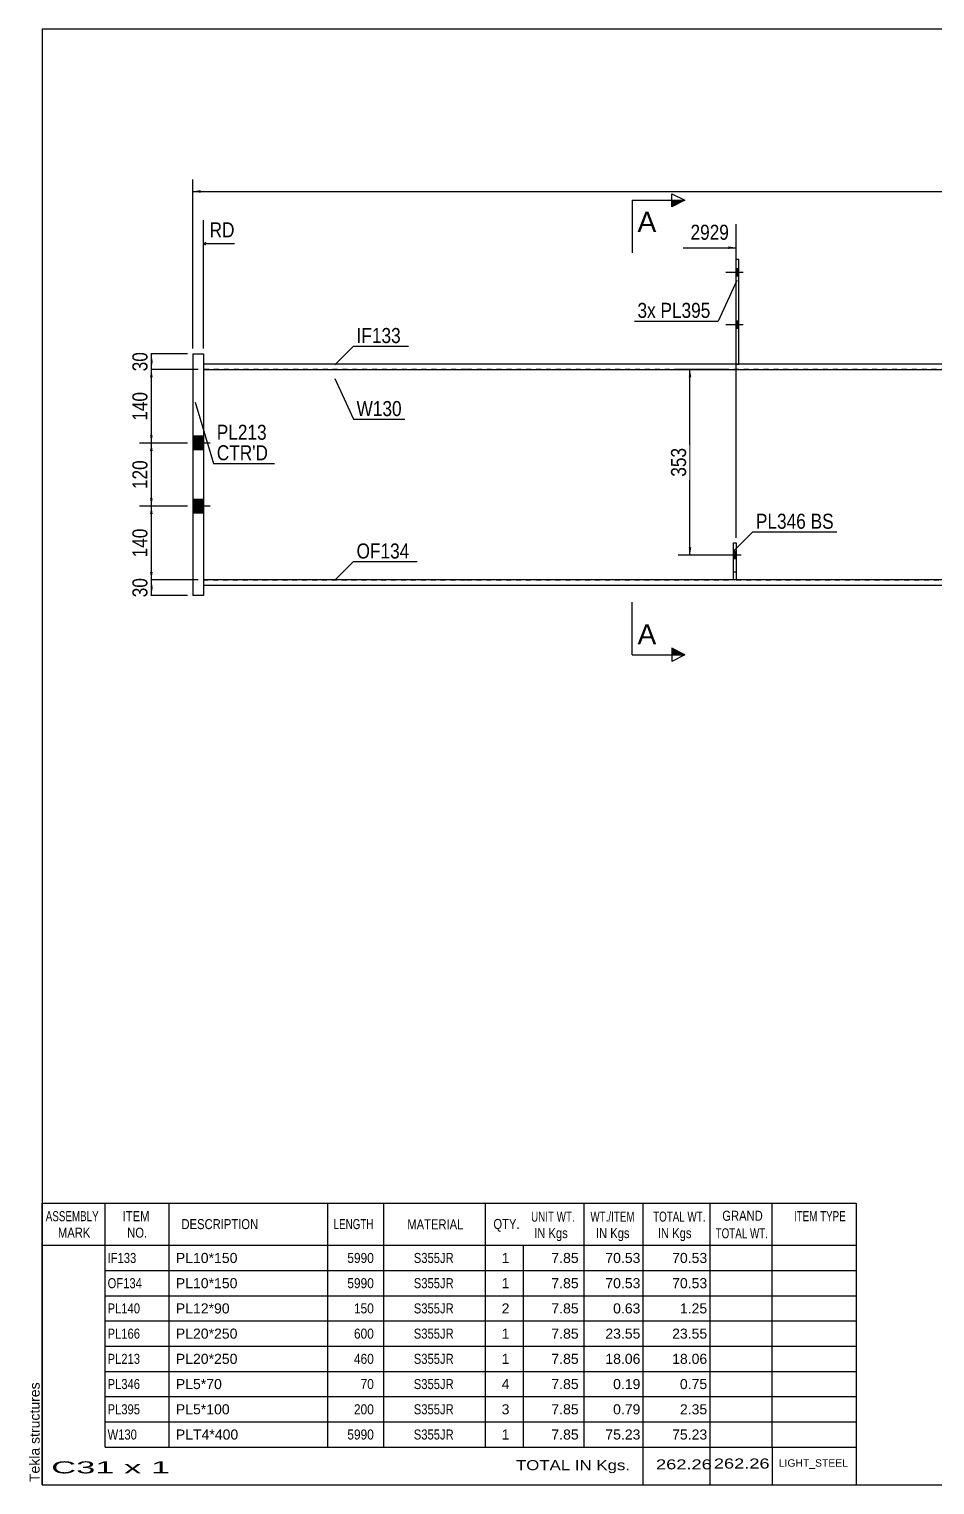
# Model space of a CAD drawing. Header units: millimetres. Extents: x -333 to 70, y -172 to 105.
# Drawn here: x -332.7 to -160.3, y -172.2 to 104.8 of the extents above; entities that cross this region are included whole.
import ezdxf

# ---------------------------------------------------------------- set-up
doc = ezdxf.new("R2010")
doc.units = ezdxf.units.MM
doc.linetypes.add('DXK_LINE_DOT1', pattern=[1.8814, 0.9407, -0.9407])
doc.linetypes.add('DXK_LINE_DOT2', pattern=[3.9198, 1.9599, -1.9599])
doc.styles.add('Arial', font='ARIAL.TTF', dxfattribs={"height": 0.2})
doc.styles.add('Arial Narrow', font='ARIALN.TTF', dxfattribs={"height": 0.2})

# ---------------------------------------------------------------- blocks, each defined once
blk = doc.blocks.new('Unknown-624481836-5714')
at = {"color": 5, "linetype": 'Continuous'}
for p, q in [((69.86, 104.79), (-330.14, 104.79)), ((-330.14, 104.79), (-330.14, -172.21)), ((69.86, -172.21), (69.86, 104.79)), ((-330.14, -172.21), (69.86, -172.21))]:
    blk.add_line(p, q, dxfattribs=at)
at = {"color": 174, "linetype": 'Continuous', "style": 'Arial'}
blk.add_text('Tekla structures', height=1.9102, rotation=90, dxfattribs=at).set_placement((-330.64, -171.71))
blk = doc.blocks.new('Part-624481836-4827 - 4772')
at = {"color": 2, "linetype": 'Continuous'}
for p, q in [((-249.5, 41), (-299.5, 41)), ((-299.5, 40), (-249.5, 40)), ((-146.8, 41), (-249.4, 41)), ((-249.4, 40), (-146.8, 40)), ((-44.45, 41), (-146.7, 41)), ((-146.7, 40), (-44.45, 40)), ((23, 41), (-44.35, 41)), ((-44.35, 40), (23, 40))]:
    blk.add_line(p, q, dxfattribs=at)
at = {"color": 7, "linetype": 'DXK_LINE_DOT1'}
for p, q in [((-299.5, 41), (-299.5, 40)), ((23, 40), (23, 41))]:
    blk.add_line(p, q, dxfattribs=at)
blk = doc.blocks.new('Part-624481836-4819 - 4772')
at = {"color": 2, "linetype": 'Continuous'}
for p, q in [((-249.5, 0), (-299.5, 0)), ((-146.8, 0), (-249.4, 0)), ((-44.45, 0), (-146.7, 0)), ((23, 0), (-44.35, 0)), ((-299.5, -1), (-249.5, -1)), ((-249.4, -1), (-146.8, -1)), ((-146.7, -1), (-44.45, -1)), ((-44.35, -1), (23, -1))]:
    blk.add_line(p, q, dxfattribs=at)
at = {"color": 7, "linetype": 'DXK_LINE_DOT1'}
for p, q in [((-299.5, 0), (-299.5, -1)), ((23, -1), (23, 0))]:
    blk.add_line(p, q, dxfattribs=at)
blk = doc.blocks.new('Part-624481836-4828 - 4772')
at = {"color": 2, "linetype": 'Continuous'}
for p, q in [((-301.5, 43), (-299.5, 43)), ((-301.5, 43), (-301.5, -3)), ((-299.5, 43), (-299.5, -3)), ((-299.5, -3), (-301.5, -3))]:
    blk.add_line(p, q, dxfattribs=at)
blk = doc.blocks.new('Part-624481836-4837 - 4772')
at = {"color": 2, "linetype": 'Continuous'}
for p, q in [((-198.1, 41), (-198.1, 61)), ((-198.1, 61), (-197.6, 61)), ((-197.6, 41), (-197.6, 61))]:
    blk.add_line(p, q, dxfattribs=at)
at = {"color": 7, "linetype": 'DXK_LINE_DOT1'}
blk.add_line((-198.1, 41), (-197.6, 41), dxfattribs=at)
blk = doc.blocks.new('Part-624481836-4838 - 4772')
at = {"color": 7, "linetype": 'DXK_LINE_DOT1'}
for p, q in [((-198.6, 0), (-198.6, 7)), ((-198.6, 7), (-198.1, 7)), ((-198.1, 7), (-198.1, 0)), ((-198.6, 1.5), (-198.1, 1.5)), ((-198.1, 0), (-198.6, 0))]:
    blk.add_line(p, q, dxfattribs=at)
blk = doc.blocks.new('Part-624481836-4841 - 4772')
at = {"color": 2, "linetype": 'Continuous'}
for p, q in [((-198.6, 0), (-198.6, 7)), ((-198.6, 7), (-198.1, 7)), ((-198.1, 7), (-198.1, 0))]:
    blk.add_line(p, q, dxfattribs=at)
blk = doc.blocks.new('Part-624481836-4844 - 4772')
at = {"color": 7, "linetype": 'DXK_LINE_DOT1'}
for p, q in [((-249.5, 40), (-299.5, 40)), ((-299.5, 40), (-299.5, 0)), ((-146.8, 40), (-249.4, 40)), ((-44.45, 40), (-146.7, 40)), ((23, 40), (-44.35, 40)), ((23, 0), (23, 40)), ((-299.5, 0), (-249.5, 0)), ((-249.4, 0), (-198.6, 0)), ((-198.1, 0), (-146.8, 0)), ((-146.7, 0), (-44.45, 0)), ((-44.35, 0), (6.45, 0)), ((6.95, 0), (23, 0))]:
    blk.add_line(p, q, dxfattribs=at)
blk = doc.blocks.new('Bolt-624481836-4848 - 4772')
at = {"linetype": 'Continuous'}
for points in [[(-299.5, 24.7), (-299.5, 27.3), (-301.5, 27.3), (-301.5, 24.7)], [(-299.5, 24.7), (-299.5, 27.3), (-301.5, 27.3), (-301.5, 24.7)], [(-299.5, 12.7), (-299.5, 15.3), (-301.5, 15.3), (-301.5, 12.7)], [(-299.5, 12.7), (-299.5, 15.3), (-301.5, 15.3), (-301.5, 12.7)]]:
    blk.add_hatch(color=3, dxfattribs=at).paths.add_polyline_path(points)
at = {"color": 3, "linetype": 'Continuous'}
for p, q in [((-299.5, 27.3), (-301.5, 27.3)), ((-299.5, 27.3), (-301.5, 27.3)), ((-298.2, 26), (-301.5, 26)), ((-298.2, 26), (-301.5, 26)), ((-299.5, 24.7), (-301.5, 24.7)), ((-299.5, 24.7), (-301.5, 24.7)), ((-299.5, 15.3), (-301.5, 15.3)), ((-299.5, 15.3), (-301.5, 15.3)), ((-298.2, 14), (-301.5, 14)), ((-298.2, 14), (-301.5, 14)), ((-299.5, 12.7), (-301.5, 12.7)), ((-299.5, 12.7), (-301.5, 12.7))]:
    blk.add_line(p, q, dxfattribs=at)
blk = doc.blocks.new('Bolt-624481836-4857 - 4772')
at = {"linetype": 'Continuous'}
for points in [[(-197.6, 57.8), (-197.6, 59.2), (-198.1, 59.2), (-198.1, 57.8)], [(-197.6, 57.8), (-197.6, 59.2), (-198.1, 59.2), (-198.1, 57.8)], [(-197.6, 47.8), (-197.6, 49.2), (-198.1, 49.2), (-198.1, 47.8)], [(-197.6, 47.8), (-197.6, 49.2), (-198.1, 49.2), (-198.1, 47.8)]]:
    blk.add_hatch(color=3, dxfattribs=at).paths.add_polyline_path(points)
at = {"color": 3, "linetype": 'Continuous'}
for p, q in [((-196.8, 58.5), (-200.1, 58.5)), ((-196.8, 58.5), (-200.1, 58.5)), ((-197.6, 59.2), (-198.1, 59.2)), ((-197.6, 59.2), (-198.1, 59.2)), ((-197.6, 57.8), (-198.1, 57.8)), ((-197.6, 57.8), (-198.1, 57.8)), ((-196.8, 48.5), (-200.1, 48.5)), ((-196.8, 48.5), (-200.1, 48.5)), ((-197.6, 49.2), (-198.1, 49.2)), ((-197.6, 49.2), (-198.1, 49.2)), ((-197.6, 47.8), (-198.1, 47.8)), ((-197.6, 47.8), (-198.1, 47.8))]:
    blk.add_line(p, q, dxfattribs=at)
blk = doc.blocks.new('Bolt-624481836-4858 - 4772')
at = {"color": 3, "linetype": 'DXK_LINE_DOT2'}
for p, q in [((-197.15, 4.7), (-200.45, 4.7)), ((-198.1, 5.4), (-198.6, 5.4)), ((-198.1, 4), (-198.6, 4))]:
    blk.add_line(p, q, dxfattribs=at)
blk = doc.blocks.new('Bolt-624481836-4861 - 4772')
at = {"linetype": 'Continuous'}
blk.add_hatch(color=3, dxfattribs=at).paths.add_polyline_path([(-198.1, 4), (-198.1, 5.4), (-198.6, 5.4), (-198.6, 4)])
at = {"color": 3, "linetype": 'Continuous'}
for p, q in [((-197.15, 4.7), (-200.45, 4.7)), ((-198.1, 5.4), (-198.6, 5.4)), ((-198.1, 4), (-198.6, 4))]:
    blk.add_line(p, q, dxfattribs=at)
blk = doc.blocks.new('StraightDimension-624481836-6478 - 4772')
at = {"linetype": 'Continuous'}
for points in [[(-309.64, 38.5), (-309.39, 40), (-309.14, 38.5)], [(-309.14, 27.5), (-309.39, 26), (-309.64, 27.5)]]:
    blk.add_hatch(color=7, dxfattribs=at).paths.add_polyline_path(points)
at = {"color": 7, "linetype": 'Continuous'}
for p, q in [((-300.5, 40), (-311.64, 40)), ((-309.39, 26), (-309.39, 40)), ((-302.5, 26), (-311.64, 26))]:
    blk.add_line(p, q, dxfattribs=at)
at = {"color": 0}
blk.add_wipeout([(-309.54, 36.34), (-313.74, 36.34), (-313.74, 29.66), (-309.54, 29.66)], dxfattribs=at)
at = {"color": 3, "style": 'Arial Narrow'}
blk.add_text('140', height=2.863, rotation=90.0002, dxfattribs=at).set_placement((-310.14, 30.26))
blk = doc.blocks.new('StraightDimension-624481836-6477 - 4772')
at = {"linetype": 'Continuous'}
for points in [[(-309.64, 41.5), (-309.39, 43), (-309.14, 41.5)], [(-309.14, 41.5), (-309.39, 40), (-309.64, 41.5)]]:
    blk.add_hatch(color=7, dxfattribs=at).paths.add_polyline_path(points)
at = {"color": 7, "linetype": 'Continuous'}
for p, q in [((-302.5, 43), (-311.64, 43)), ((-309.39, 40), (-309.39, 43)), ((-300.5, 40), (-311.64, 40))]:
    blk.add_line(p, q, dxfattribs=at)
at = {"color": 0}
blk.add_wipeout([(-309.54, 43.93), (-313.74, 43.93), (-313.74, 39.07), (-309.54, 39.07)], dxfattribs=at)
at = {"color": 3, "style": 'Arial Narrow'}
blk.add_text('30', height=2.863, rotation=90.0002, dxfattribs=at).set_placement((-310.14, 39.67))
blk = doc.blocks.new('StraightDimension-624481836-6479 - 4772')
at = {"linetype": 'Continuous'}
for points in [[(-309.64, 24.5), (-309.39, 26), (-309.14, 24.5)], [(-309.14, 15.5), (-309.39, 14), (-309.64, 15.5)]]:
    blk.add_hatch(color=7, dxfattribs=at).paths.add_polyline_path(points)
at = {"color": 7, "linetype": 'Continuous'}
for p, q in [((-302.5, 26), (-311.64, 26)), ((-309.39, 14), (-309.39, 26)), ((-302.5, 14), (-311.64, 14))]:
    blk.add_line(p, q, dxfattribs=at)
at = {"color": 0}
blk.add_wipeout([(-309.54, 23.34), (-313.74, 23.34), (-313.74, 16.66), (-309.54, 16.66)], dxfattribs=at)
at = {"color": 3, "style": 'Arial Narrow'}
blk.add_text('120', height=2.863, rotation=90.0002, dxfattribs=at).set_placement((-310.14, 17.26))
blk = doc.blocks.new('StraightDimension-624481836-6480 - 4772')
at = {"linetype": 'Continuous'}
for points in [[(-309.64, 12.5), (-309.39, 14), (-309.14, 12.5)], [(-309.14, 1.5), (-309.39, 0), (-309.64, 1.5)]]:
    blk.add_hatch(color=7, dxfattribs=at).paths.add_polyline_path(points)
at = {"color": 7, "linetype": 'Continuous'}
for p, q in [((-302.5, 14), (-311.64, 14)), ((-309.39, 0), (-309.39, 14)), ((-300.5, 0), (-311.64, 0))]:
    blk.add_line(p, q, dxfattribs=at)
at = {"color": 0}
blk.add_wipeout([(-309.54, 10.34), (-313.74, 10.34), (-313.74, 3.66), (-309.54, 3.66)], dxfattribs=at)
at = {"color": 3, "style": 'Arial Narrow'}
blk.add_text('140', height=2.863, rotation=90.0002, dxfattribs=at).set_placement((-310.14, 4.26))
blk = doc.blocks.new('StraightDimension-624481836-5742 - 4772')
at = {"linetype": 'Continuous'}
for points in [[(-300, 73.65), (-301.5, 73.9), (-300, 74.15)], [(23.5, 74.15), (25, 73.9), (23.5, 73.65)]]:
    blk.add_hatch(color=7, dxfattribs=at).paths.add_polyline_path(points)
at = {"color": 7, "linetype": 'Continuous'}
for p, q in [((-301.5, 44), (-301.5, 76.15)), ((25, 51), (25, 76.15)), ((-301.5, 73.9), (25, 73.9))]:
    blk.add_line(p, q, dxfattribs=at)
at = {"color": 0}
blk.add_wipeout([(-133.99, 74.05), (-133.99, 78.25), (-142.51, 78.25), (-142.51, 74.05)], dxfattribs=at)
at = {"color": 3, "style": 'Arial Narrow'}
blk.add_text('6030', height=2.863, dxfattribs=at).set_placement((-141.91, 74.65))
blk = doc.blocks.new('StraightDimension-624481836-6337 - 4772')
at = {"linetype": 'Continuous'}
for points in [[(-207.14, 38.5), (-206.89, 40), (-206.64, 38.5)], [(-206.64, 6.2), (-206.89, 4.7), (-207.14, 6.2)]]:
    blk.add_hatch(color=7, dxfattribs=at).paths.add_polyline_path(points)
at = {"color": 7, "linetype": 'Continuous'}
for p, q in [((-200.52, 40), (-209.14, 40)), ((-206.89, 4.7), (-206.89, 40)), ((-200.52, 4.7), (-209.14, 4.7))]:
    blk.add_line(p, q, dxfattribs=at)
at = {"color": 0}
blk.add_wipeout([(-207.04, 25.69), (-211.24, 25.69), (-211.24, 19.01), (-207.04, 19.01)], dxfattribs=at)
at = {"color": 3, "style": 'Arial Narrow'}
blk.add_text('353', height=2.863, rotation=90.0002, dxfattribs=at).set_placement((-207.64, 19.61))
blk = doc.blocks.new('StraightDimension-624481836-6481 - 4772')
at = {"linetype": 'Continuous'}
for points in [[(-309.64, -1.5), (-309.39, 0), (-309.14, -1.5)], [(-309.14, -1.5), (-309.39, -3), (-309.64, -1.5)]]:
    blk.add_hatch(color=7, dxfattribs=at).paths.add_polyline_path(points)
at = {"color": 7, "linetype": 'Continuous'}
for p, q in [((-300.5, 0), (-311.64, 0)), ((-309.39, -3), (-309.39, 0)), ((-302.5, -3), (-311.64, -3))]:
    blk.add_line(p, q, dxfattribs=at)
at = {"color": 0}
blk.add_wipeout([(-309.54, 0.93), (-313.74, 0.93), (-313.74, -3.93), (-309.54, -3.93)], dxfattribs=at)
at = {"color": 3, "style": 'Arial Narrow'}
blk.add_text('30', height=2.863, rotation=90.0002, dxfattribs=at).set_placement((-310.14, -3.33))
blk = doc.blocks.new('StraightDimension-624481836-6583 - 4772')
at = {"linetype": 'Continuous'}
blk.add_hatch(color=7, dxfattribs=at).paths.add_polyline_path([(-199.6, 63.45), (-198.1, 63.2), (-199.6, 62.95)])
at = {"color": 7, "linetype": 'Continuous'}
for p, q in [((-198.1, 8), (-198.1, 67.7)), ((-208.16, 63.2), (-198.1, 63.2))]:
    blk.add_line(p, q, dxfattribs=at)
at = {"color": 0, "linetype": 'Continuous'}
blk.add_wipeout([(-292.97, 64.55), (-292.97, 68.75), (-298.91, 68.75), (-298.91, 64.55)], dxfattribs=at)
at = {"color": 7, "linetype": 'Continuous'}
for p, q in [((-299.5, 44), (-299.5, 68.45)), ((-299, 64.2), (-299.5, 63.95)), ((-299, 63.7), (-299.5, 63.95)), ((-293.57, 63.95), (-299.5, 63.95))]:
    blk.add_line(p, q, dxfattribs=at)
at = {"color": 3, "linetype": 'Continuous', "style": 'Arial Narrow'}
blk.add_text('RD', height=2.863, dxfattribs=at).set_placement((-298.31, 65.15))
at = {"color": 0}
blk.add_wipeout([(-198.88, 64.1), (-198.88, 68.3), (-207.39, 68.3), (-207.39, 64.1)], dxfattribs=at)
at = {"color": 3, "style": 'Arial Narrow'}
blk.add_text('2929', height=2.863, dxfattribs=at).set_placement((-206.79, 64.7))
blk = doc.blocks.new('CBS_BOM-624481836-7993')
at = {"color": 7, "linetype": 'Continuous'}
for p, q in [((-330.17, -126.64), (-330.17, -118.64)), ((-330.17, -118.64), (-175.25, -118.64)), ((-318.17, -126.64), (-318.17, -118.64)), ((-305.98, -126.64), (-305.98, -118.64)), ((-275.82, -126.64), (-275.82, -118.64)), ((-265.14, -126.64), (-265.14, -118.64)), ((-245.82, -126.64), (-245.82, -118.64)), ((-227.02, -126.64), (-227.02, -118.64)), ((-215.81, -126.64), (-215.81, -118.64)), ((-203.02, -126.64), (-203.02, -118.64)), ((-191.27, -126.64), (-191.27, -118.64)), ((-175.25, -118.65), (-175.26, -126.63)), ((-330.17, -126.64), (-175.25, -126.64)), ((-330.17, -131.44), (-330.17, -126.64)), ((-318.17, -131.44), (-318.17, -126.64)), ((-305.98, -131.44), (-305.98, -126.64)), ((-275.82, -131.44), (-275.82, -126.64)), ((-265.14, -131.44), (-265.14, -126.64)), ((-245.82, -131.44), (-245.82, -126.64)), ((-238.56, -131.44), (-238.56, -126.64)), ((-227.02, -131.44), (-227.02, -126.64)), ((-215.81, -131.44), (-215.81, -126.64)), ((-203.02, -131.44), (-203.02, -126.64)), ((-191.26, -131.44), (-191.26, -126.64)), ((-175.25, -126.65), (-175.25, -131.44)), ((-330.17, -136.24), (-330.17, -131.44)), ((-318.17, -131.44), (-175.25, -131.44)), ((-318.17, -136.24), (-318.17, -131.44)), ((-305.98, -136.24), (-305.98, -131.44)), ((-275.82, -136.24), (-275.82, -131.44)), ((-265.14, -136.24), (-265.14, -131.44)), ((-245.82, -136.24), (-245.82, -131.44)), ((-238.56, -136.24), (-238.56, -131.44)), ((-227.02, -136.24), (-227.02, -131.44)), ((-215.81, -136.24), (-215.81, -131.44)), ((-203.02, -136.24), (-203.02, -131.44)), ((-191.26, -136.24), (-191.26, -131.44)), ((-175.25, -131.45), (-175.25, -136.24)), ((-330.17, -141.04), (-330.17, -136.24)), ((-318.17, -136.24), (-175.25, -136.24)), ((-318.17, -141.04), (-318.17, -136.24)), ((-305.98, -141.04), (-305.98, -136.24)), ((-275.82, -141.04), (-275.82, -136.24)), ((-265.14, -141.04), (-265.14, -136.24)), ((-245.82, -141.04), (-245.82, -136.24)), ((-238.56, -141.04), (-238.56, -136.24)), ((-227.02, -141.04), (-227.02, -136.24)), ((-215.81, -141.04), (-215.81, -136.24)), ((-203.02, -141.04), (-203.02, -136.24)), ((-191.26, -141.04), (-191.26, -136.24)), ((-175.25, -136.25), (-175.25, -141.04)), ((-330.17, -145.84), (-330.17, -141.04)), ((-318.17, -141.04), (-175.25, -141.04)), ((-318.17, -145.84), (-318.17, -141.04)), ((-305.98, -145.84), (-305.98, -141.04)), ((-275.82, -145.84), (-275.82, -141.04)), ((-265.14, -145.84), (-265.14, -141.04)), ((-245.82, -145.84), (-245.82, -141.04)), ((-238.56, -145.84), (-238.56, -141.04)), ((-227.02, -145.84), (-227.02, -141.04)), ((-215.81, -145.84), (-215.81, -141.04)), ((-203.02, -145.84), (-203.02, -141.04)), ((-191.26, -145.84), (-191.26, -141.04)), ((-175.25, -141.05), (-175.25, -145.84)), ((-330.17, -150.64), (-330.17, -145.84)), ((-318.17, -145.84), (-175.25, -145.84)), ((-318.17, -150.64), (-318.17, -145.84)), ((-305.98, -150.64), (-305.98, -145.84)), ((-275.82, -150.64), (-275.82, -145.84)), ((-265.14, -150.64), (-265.14, -145.84)), ((-245.82, -150.64), (-245.82, -145.84)), ((-238.56, -150.64), (-238.56, -145.84)), ((-227.02, -150.64), (-227.02, -145.84)), ((-215.81, -150.64), (-215.81, -145.84)), ((-203.02, -150.64), (-203.02, -145.84)), ((-191.26, -150.64), (-191.26, -145.84)), ((-175.25, -145.85), (-175.25, -150.64)), ((-330.17, -155.44), (-330.17, -150.64)), ((-318.17, -150.64), (-175.25, -150.64)), ((-318.17, -155.44), (-318.17, -150.64)), ((-305.98, -155.44), (-305.98, -150.64)), ((-275.82, -155.44), (-275.82, -150.64)), ((-265.14, -155.44), (-265.14, -150.64)), ((-245.82, -155.44), (-245.82, -150.64)), ((-238.56, -155.44), (-238.56, -150.64)), ((-227.02, -155.44), (-227.02, -150.64)), ((-215.81, -155.44), (-215.81, -150.64)), ((-203.02, -155.44), (-203.02, -150.64)), ((-191.26, -155.44), (-191.26, -150.64)), ((-175.25, -150.65), (-175.25, -155.44)), ((-330.17, -160.24), (-330.17, -155.44)), ((-318.17, -155.44), (-175.25, -155.44)), ((-318.17, -160.24), (-318.17, -155.44)), ((-305.98, -160.24), (-305.98, -155.44)), ((-275.82, -160.24), (-275.82, -155.44)), ((-265.14, -160.24), (-265.14, -155.44)), ((-245.82, -160.24), (-245.82, -155.44)), ((-238.56, -160.24), (-238.56, -155.44)), ((-227.02, -160.24), (-227.02, -155.44)), ((-215.81, -160.24), (-215.81, -155.44)), ((-203.02, -160.24), (-203.02, -155.44)), ((-191.26, -160.24), (-191.26, -155.44)), ((-175.25, -155.45), (-175.25, -160.24)), ((-330.17, -165.04), (-330.17, -160.24)), ((-318.17, -160.24), (-175.25, -160.24)), ((-318.17, -165.04), (-318.17, -160.24)), ((-305.98, -165.04), (-305.98, -160.24)), ((-275.82, -165.04), (-275.82, -160.24)), ((-265.14, -165.04), (-265.14, -160.24)), ((-245.82, -165.04), (-245.82, -160.24)), ((-238.56, -165.04), (-238.56, -160.24)), ((-227.02, -165.04), (-227.02, -160.24)), ((-215.81, -165.04), (-215.81, -160.24)), ((-203.02, -165.04), (-203.02, -160.24)), ((-191.26, -165.04), (-191.26, -160.24)), ((-175.25, -160.25), (-175.25, -165.04)), ((-330.17, -172.24), (-330.17, -165.06)), ((-318.17, -165.04), (-175.25, -165.04)), ((-215.81, -172.24), (-215.81, -165.06)), ((-203.02, -172.24), (-203.02, -165.06)), ((-191.22, -172.24), (-191.22, -165.06)), ((-175.25, -165.04), (-175.25, -172.24)), ((-330.17, -172.24), (-175.25, -172.24))]:
    blk.add_line(p, q, dxfattribs=at)
at = {"color": 3, "linetype": 'Continuous', "style": 'Arial'}
for s, height, width, p in [('ASSEMBLY', 1.91, 0.7, (-329.49, -122.06)), ('ITEM', 1.91, 0.8, (-314.85, -122.06)), ('DESCRIPTION', 1.9102, 0.8, (-303.66, -123.57)), ('LENGTH', 1.91, 0.7, (-274.71, -123.57)), ('MATERIAL', 1.91, 0.8, (-260.69, -123.62)), ('QTY.', 1.91, 0.8, (-244.3, -123.54)), ('UNIT WT.', 1.91, 0.7, (-237.13, -122.14)), ('WT./ITEM', 1.91, 0.7, (-225.84, -122.14)), ('TOTAL WT.', 1.91, 0.7, (-213.91, -122.14)), ('GRAND', 1.91, 0.8, (-200.75, -121.98)), ('ITEM TYPE', 1.91, 0.7, (-187.11, -122.06)), ('MARK', 1.91, 0.8, (-327.17, -125.2)), ('NO.', 1.91, 0.8, (-313.99, -125.2)), ('IN Kgs', 1.91, 0.8, (-236.55, -125.28)), ('IN Kgs', 1.91, 0.8, (-224.8, -125.28)), ('IN Kgs', 1.91, 0.8, (-213.01, -125.28)), ('TOTAL WT.', 1.91, 0.7, (-202.01, -125.32))]:
    blk.add_text(s, height=height, dxfattribs=dict(at, width=width)).set_placement(p)
at = {"color": 7, "linetype": 'Continuous', "style": 'Arial'}
for s, width, p in [('IF133', 0.8, (-317.72, -130.01)), ('5990', 0.85, (-272.1, -130.01)), ('S355JR', 0.8, (-259.45, -130.01)), ('OF134', 0.8, (-317.72, -134.81)), ('5990', 0.85, (-272.1, -134.81)), ('S355JR', 0.8, (-259.45, -134.81)), ('PL140', 0.8, (-317.72, -139.61)), ('150', 0.85, (-270.84, -139.61)), ('S355JR', 0.8, (-259.45, -139.61)), ('PL166', 0.8, (-317.72, -144.41)), ('600', 0.85, (-270.84, -144.41)), ('S355JR', 0.8, (-259.45, -144.41)), ('PL213', 0.8, (-317.72, -149.21)), ('460', 0.85, (-270.84, -149.21)), ('S355JR', 0.8, (-259.45, -149.21)), ('PL346', 0.8, (-317.72, -154.01)), ('70', 0.85, (-269.58, -154.01)), ('S355JR', 0.8, (-259.45, -154.01)), ('PL395', 0.8, (-317.72, -158.81)), ('200', 0.85, (-270.84, -158.81)), ('S355JR', 0.8, (-259.45, -158.81)), ('W130', 0.8, (-317.72, -163.61)), ('5990', 0.85, (-272.1, -163.61)), ('S355JR', 0.8, (-259.45, -163.61))]:
    blk.add_text(s, height=1.91, dxfattribs=dict(at, width=width)).set_placement(p)
for s, p in [('PL10*150', (-304.73, -130.01)), ('1', (-242.73, -130.01)), ('7.85', (-233.27, -130.01)), ('70.53', (-223, -130.01)), ('70.53', (-210.29, -130.01)), ('PL10*150', (-304.73, -134.81)), ('1', (-242.73, -134.81)), ('7.85', (-233.27, -134.81)), ('70.53', (-223, -134.81)), ('70.53', (-210.29, -134.81)), ('PL12*90', (-304.73, -139.61)), ('2', (-242.73, -139.61)), ('7.85', (-233.27, -139.61)), ('0.63', (-221.52, -139.61)), ('1.25', (-208.81, -139.61)), ('PL20*250', (-304.73, -144.41)), ('1', (-242.73, -144.41)), ('7.85', (-233.27, -144.41)), ('23.55', (-223, -144.41)), ('23.55', (-210.29, -144.41)), ('PL20*250', (-304.73, -149.21)), ('1', (-242.73, -149.21)), ('7.85', (-233.27, -149.21)), ('18.06', (-223, -149.21)), ('18.06', (-210.29, -149.21)), ('PL5*70', (-304.73, -154.01)), ('4', (-242.73, -154.01)), ('7.85', (-233.27, -154.01)), ('0.19', (-221.52, -154.01)), ('0.75', (-208.81, -154.01)), ('PL5*100', (-304.73, -158.81)), ('3', (-242.73, -158.81)), ('7.85', (-233.27, -158.81)), ('0.79', (-221.52, -158.81)), ('2.35', (-208.81, -158.81)), ('PLT4*400', (-304.73, -163.61)), ('1', (-242.73, -163.61)), ('7.85', (-233.27, -163.61)), ('75.23', (-223, -163.61)), ('75.23', (-210.29, -163.61))]:
    blk.add_text(s, height=1.91, dxfattribs=at).set_placement(p)
at = {"color": 6, "linetype": 'Continuous', "style": 'Arial'}
for s, height, width, p in [('C31 x 1', 2.292, 2.05, (-328.45, -170.05)), ('TOTAL IN Kgs.', 1.9102, 1.2, (-240.01, -169.44)), ('262.26', 1.91, 1.3, (-213.35, -169.29)), ('262.26', 1.91, 1.3, (-202.35, -169.13))]:
    blk.add_text(s, height=height, dxfattribs=dict(at, width=width)).set_placement(p)
blk.add_text('LIGHT_STEEL', height=1.4135, dxfattribs=at).set_placement((-190, -168.78))
blk = doc.blocks.new('Mark-624481836-7265 - 4772')
at = {"color": 0}
blk.add_wipeout([(-260.29, 4.05), (-260.29, 7.05), (-270.34, 7.05), (-270.34, 4.05)], dxfattribs=at)
blk.add_wipeout([(-260.29, 4.05), (-260.29, 7.05), (-270.34, 7.05), (-270.34, 4.05)], dxfattribs=at)
at = {"color": 7, "linetype": 'Continuous'}
for p, q in [((-274.48, -0.09), (-270.94, 3.45)), ((-270.94, 3.45), (-258.79, 3.45))]:
    blk.add_line(p, q, dxfattribs=at)
at = {"color": 3, "style": 'Arial Narrow'}
blk.add_text('OF134', height=2.863, dxfattribs=at).set_placement((-270.34, 4.05))
blk = doc.blocks.new('MarkSet-624481836-7234 - 4772')
at = {"color": 0}
blk.add_wipeout([(-184.83, 9.71), (-184.83, 12.71), (-194.34, 12.71), (-194.34, 9.71)], dxfattribs=at)
blk.add_wipeout([(-184.83, 9.71), (-184.83, 12.71), (-194.34, 12.71), (-194.34, 9.71)], dxfattribs=at)
at = {"color": 7, "linetype": 'Continuous'}
blk.add_line((-198.47, 5.57), (-194.94, 9.11), dxfattribs=at)
at = {"color": 0}
blk.add_wipeout([(-179.55, 9.71), (-179.55, 12.71), (-183.93, 12.71), (-183.93, 9.71)], dxfattribs=at)
blk.add_wipeout([(-179.55, 9.71), (-179.55, 12.71), (-183.93, 12.71), (-183.93, 9.71)], dxfattribs=at)
at = {"color": 7, "linetype": 'Continuous'}
blk.add_line((-194.94, 9.11), (-178.95, 9.11), dxfattribs=at)
at = {"color": 3, "style": 'Arial Narrow'}
for s, p in [('PL346', (-194.34, 9.71)), ('BS', (-183.93, 9.71))]:
    blk.add_text(s, height=2.863, dxfattribs=at).set_placement(p)
blk = doc.blocks.new('MarkSet-624481836-7259 - 4772')
at = {"color": 7, "linetype": 'Continuous'}
blk.add_line((-197.97, 56.97), (-201.51, 49.24), dxfattribs=at)
at = {"color": 0}
blk.add_wipeout([(-213.41, 49.84), (-213.41, 52.84), (-216.88, 52.84), (-216.88, 49.84)], dxfattribs=at)
blk.add_wipeout([(-213.41, 49.84), (-213.41, 52.84), (-216.88, 52.84), (-216.88, 49.84)], dxfattribs=at)
blk.add_wipeout([(-203.01, 49.84), (-203.01, 52.84), (-212.51, 52.84), (-212.51, 49.84)], dxfattribs=at)
blk.add_wipeout([(-203.01, 49.84), (-203.01, 52.84), (-212.51, 52.84), (-212.51, 49.84)], dxfattribs=at)
at = {"color": 7, "linetype": 'Continuous'}
blk.add_line((-217.48, 49.24), (-201.51, 49.24), dxfattribs=at)
at = {"color": 3, "style": 'Arial Narrow'}
for s, p in [('3x', (-216.88, 49.84)), ('PL395', (-212.51, 49.84))]:
    blk.add_text(s, height=2.863, dxfattribs=at).set_placement(p)
blk = doc.blocks.new('SectionMark-624481836-6701 - 4772')
at = {"linetype": 'Continuous'}
for points in [[(-210.37, 70.96), (-210.37, 72.21), (-207.87, 72.21)], [(-210.37, -14.28), (-210.37, -13.03), (-207.87, -14.28)]]:
    blk.add_hatch(color=30, dxfattribs=at).paths.add_polyline_path(points)
at = {"color": 30, "linetype": 'Continuous'}
for p, q in [((-217.87, 72.21), (-207.87, 72.21)), ((-210.37, 70.96), (-210.37, 73.46)), ((-210.37, 73.46), (-207.87, 72.21)), ((-207.87, 72.21), (-210.37, 70.96)), ((-207.87, -14.28), (-210.37, -13.03)), ((-210.37, -13.03), (-210.37, -15.53)), ((-217.87, -14.28), (-207.87, -14.28)), ((-207.87, -14.28), (-210.37, -15.53))]:
    blk.add_line(p, q, dxfattribs=at)
at = {"color": 0, "linetype": 'Continuous'}
for points in [[(-213.32, 66.21), (-213.32, 70.21), (-216.87, 70.21), (-216.87, 66.21)], [(-213.32, -12.28), (-213.32, -8.28), (-216.87, -8.28), (-216.87, -12.28)]]:
    blk.add_wipeout(points, dxfattribs=at)
at = {"color": 30, "linetype": 'Continuous'}
for p, q in [((-217.87, 72.21), (-217.87, 62.21)), ((-217.87, -14.28), (-217.87, -4.28))]:
    blk.add_line(p, q, dxfattribs=at)
at = {"color": 96, "linetype": 'Continuous', "style": 'Arial'}
for p in [(-216.87, 66.21), (-216.87, -12.28)]:
    blk.add_text('A', height=3.82, dxfattribs=at).set_placement(p)
blk = doc.blocks.new('Mark-624481836-7277 - 4772')
at = {"color": 0}
blk.add_wipeout([(-261.93, 45.05), (-261.93, 48.05), (-270.34, 48.05), (-270.34, 45.05)], dxfattribs=at)
blk.add_wipeout([(-261.93, 45.05), (-261.93, 48.05), (-270.34, 48.05), (-270.34, 45.05)], dxfattribs=at)
at = {"color": 7, "linetype": 'Continuous'}
for p, q in [((-274.48, 40.91), (-270.94, 44.45)), ((-270.94, 44.45), (-260.43, 44.45))]:
    blk.add_line(p, q, dxfattribs=at)
at = {"color": 3, "style": 'Arial Narrow'}
blk.add_text('IF133', height=2.863, dxfattribs=at).set_placement((-270.34, 45.05))
blk = doc.blocks.new('Mark-624481836-7280 - 4772')
at = {"color": 0}
blk.add_wipeout([(-287.43, 26.64), (-287.43, 29.64), (-296.94, 29.64), (-296.94, 26.64)], dxfattribs=at)
blk.add_wipeout([(-287.43, 26.64), (-287.43, 29.64), (-296.94, 29.64), (-296.94, 26.64)], dxfattribs=at)
blk.add_wipeout([(-287.18, 22.74), (-287.18, 25.74), (-296.94, 25.74), (-296.94, 22.74)], dxfattribs=at)
blk.add_wipeout([(-287.18, 22.74), (-287.18, 25.74), (-296.94, 25.74), (-296.94, 22.74)], dxfattribs=at)
at = {"color": 7, "linetype": 'Continuous'}
for p, q in [((-301.07, 33.77), (-297.54, 22.14)), ((-297.54, 22.14), (-285.93, 22.14))]:
    blk.add_line(p, q, dxfattribs=at)
at = {"color": 3, "style": 'Arial Narrow'}
blk.add_text('PL213', height=2.863, dxfattribs=at).set_placement((-296.94, 26.64))
at = {"color": 1, "style": 'Arial Narrow'}
blk.add_text("CTR'D", height=2.863, dxfattribs=at).set_placement((-296.94, 22.74))
blk = doc.blocks.new('Mark-624481836-7283 - 4772')
at = {"color": 0}
blk.add_wipeout([(-261.75, 31.15), (-261.75, 34.15), (-270.34, 34.15), (-270.34, 31.15)], dxfattribs=at)
blk.add_wipeout([(-261.75, 31.15), (-261.75, 34.15), (-270.34, 34.15), (-270.34, 31.15)], dxfattribs=at)
at = {"color": 7, "linetype": 'Continuous'}
for p, q in [((-274.48, 38.29), (-270.94, 30.55)), ((-270.94, 30.55), (-261.15, 30.55))]:
    blk.add_line(p, q, dxfattribs=at)
at = {"color": 3, "style": 'Arial Narrow'}
blk.add_text('W130', height=2.863, dxfattribs=at).set_placement((-270.34, 31.15))

msp = doc.modelspace()

# ---------------------------------------------------------------- block references
for name in ['Unknown-624481836-5714', 'Part-624481836-4837 - 4772', 'Bolt-624481836-4857 - 4772', 'Part-624481836-4828 - 4772', 'Part-624481836-4827 - 4772', 'Part-624481836-4844 - 4772', 'Bolt-624481836-4848 - 4772', 'Part-624481836-4838 - 4772', 'Part-624481836-4841 - 4772', 'Bolt-624481836-4858 - 4772', 'Bolt-624481836-4861 - 4772', 'Part-624481836-4819 - 4772', 'CBS_BOM-624481836-7993']:
    msp.add_blockref(name, (0, 0))

# ---------------------------------------------------------------- next in the draw order: block references
for name in ['StraightDimension-624481836-6478 - 4772', 'StraightDimension-624481836-6337 - 4772']:
    msp.add_blockref(name, (0, 0))

# ---------------------------------------------------------------- next in the draw order: block references
for name in ['StraightDimension-624481836-6477 - 4772', 'StraightDimension-624481836-6479 - 4772']:
    msp.add_blockref(name, (0, 0))

# ---------------------------------------------------------------- next in the draw order: block references
for name in ['StraightDimension-624481836-5742 - 4772', 'StraightDimension-624481836-6480 - 4772']:
    msp.add_blockref(name, (0, 0))

# ---------------------------------------------------------------- next in the draw order: block references
for name in ['StraightDimension-624481836-6583 - 4772', 'StraightDimension-624481836-6481 - 4772']:
    msp.add_blockref(name, (0, 0))

# ---------------------------------------------------------------- next in the draw order: block references
for name in ['MarkSet-624481836-7259 - 4772', 'Mark-624481836-7277 - 4772', 'Mark-624481836-7283 - 4772', 'Mark-624481836-7280 - 4772', 'MarkSet-624481836-7234 - 4772', 'Mark-624481836-7265 - 4772']:
    msp.add_blockref(name, (0, 0))

# ---------------------------------------------------------------- next in the draw order: block references
msp.add_blockref('SectionMark-624481836-6701 - 4772', (0, 0))

doc.saveas('drawing.dxf')
